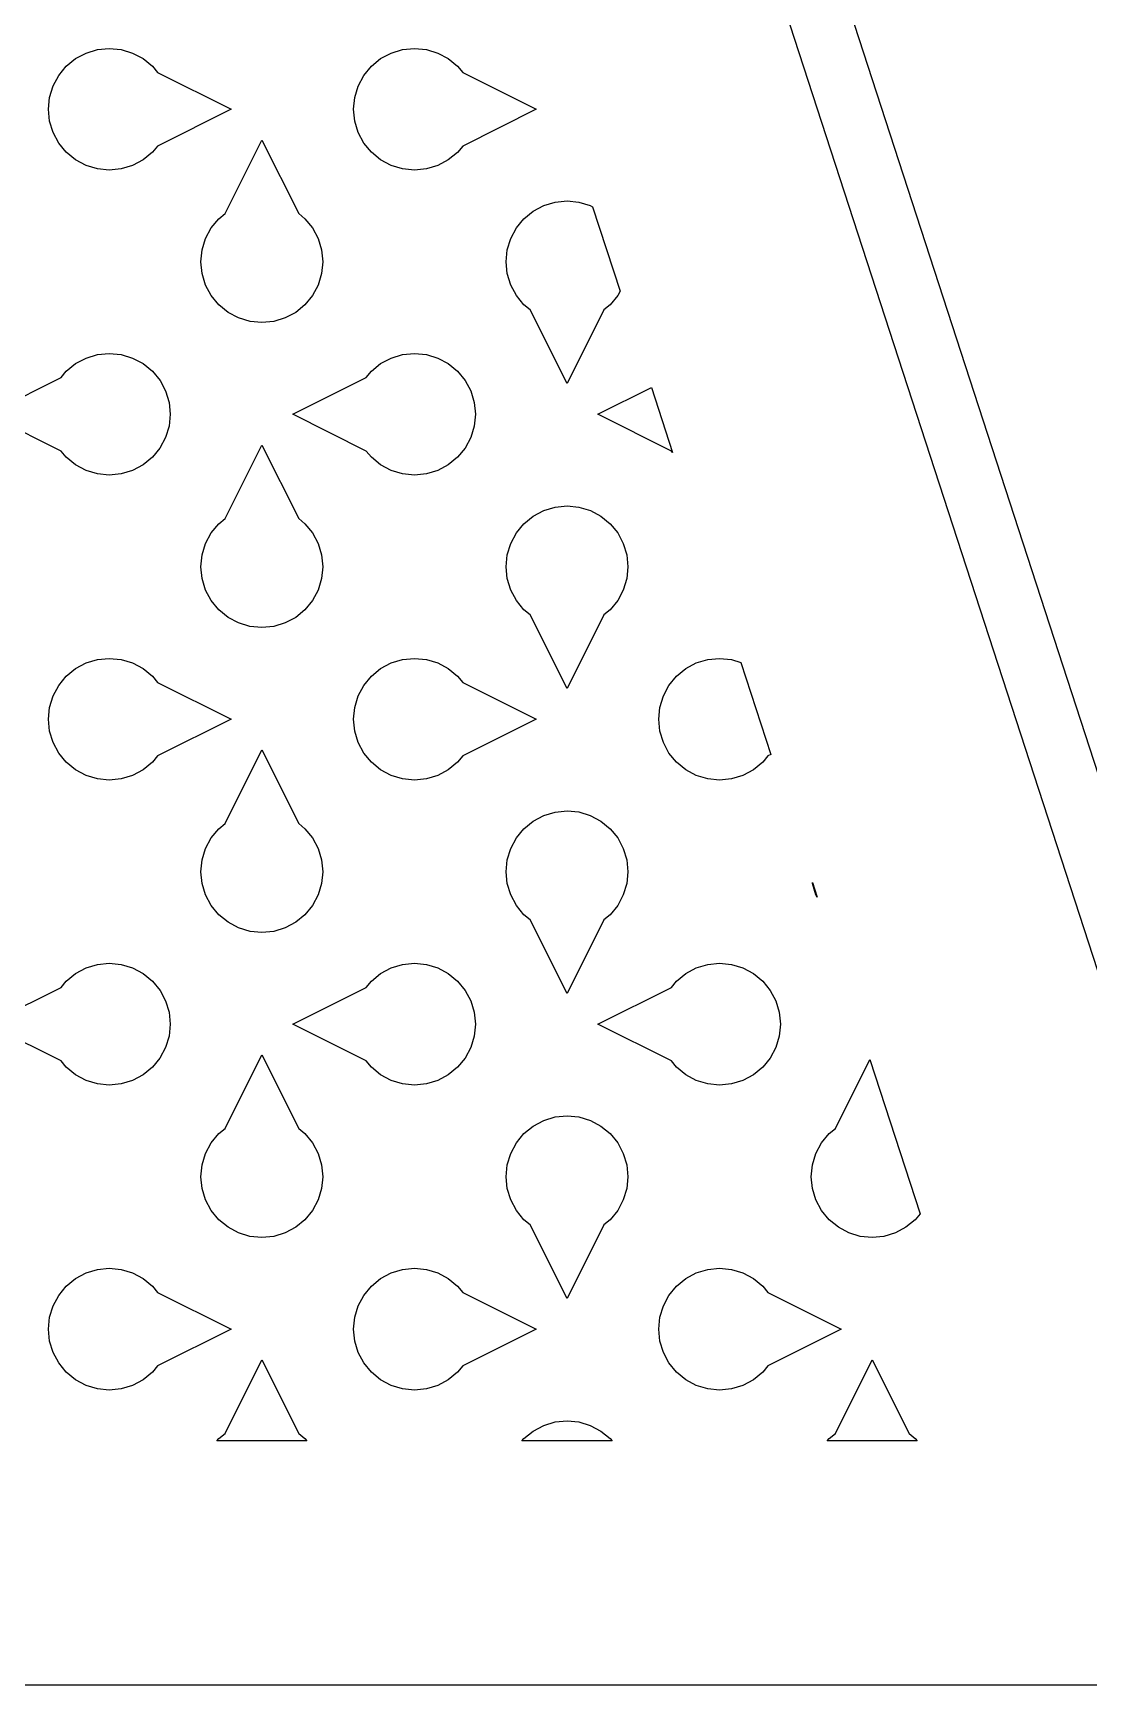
# Model space of a CAD drawing. Header units: metres. Extents: x 20 to 1108, y 20 to 485.
# Drawn here: x 965.9 to 1017.9, y 253.8 to 335.1 of the extents above; entities that cross this region are included whole.
import ezdxf

# ---------------------------------------------------------------- set-up
doc = ezdxf.new("R2010")
doc.units = ezdxf.units.M

msp = doc.modelspace()

# ---------------------------------------------------------------- linework, layer by layer
for p, q in [((1029.7, 253.826), (954.698, 484.652)), ((957.853, 484.652), (1032.85, 253.826)), ((968.035, 333.816), (968.554, 334.093)), ((968.554, 334.093), (969.114, 334.263)), ((969.114, 334.263), (969.698, 334.32)), ((969.698, 334.32), (970.282, 334.263)), ((970.282, 334.263), (970.843, 334.093)), ((970.843, 334.093), (971.361, 333.816)), ((983.035, 333.816), (983.554, 334.092)), ((983.554, 334.092), (984.114, 334.262)), ((984.114, 334.262), (984.698, 334.32)), ((984.698, 334.32), (985.282, 334.263)), ((985.282, 334.263), (985.843, 334.092)), ((985.843, 334.092), (986.361, 333.816)), ((967.208, 332.989), (967.581, 333.443)), ((967.581, 333.443), (968.035, 333.816)), ((971.361, 333.816), (971.815, 333.443)), ((971.815, 333.443), (972.069, 333.135)), ((972.069, 333.135), (975.685, 331.326)), ((982.209, 332.989), (982.581, 333.443)), ((982.581, 333.443), (983.035, 333.816)), ((986.361, 333.816), (986.815, 333.443)), ((986.815, 333.443), (987.069, 333.135)), ((987.069, 333.135), (990.685, 331.326)), ((966.762, 331.911), (966.933, 332.472)), ((966.933, 332.472), (967.208, 332.989)), ((981.762, 331.91), (981.933, 332.471)), ((981.933, 332.471), (982.209, 332.989)), ((966.705, 331.327), (966.762, 331.911)), ((981.705, 331.327), (981.762, 331.91)), ((966.763, 330.742), (966.705, 331.327)), ((966.933, 330.182), (966.763, 330.742)), ((975.685, 331.326), (972.069, 329.518)), ((981.763, 330.741), (981.705, 331.327)), ((981.933, 330.181), (981.763, 330.741)), ((990.685, 331.326), (987.069, 329.518)), ((967.208, 329.663), (966.933, 330.182)), ((982.209, 329.663), (981.933, 330.181)), ((967.581, 329.209), (967.208, 329.663)), ((968.035, 328.837), (967.581, 329.209)), ((971.815, 329.209), (971.361, 328.837)), ((972.069, 329.518), (971.815, 329.209)), ((975.39, 326.197), (977.198, 329.813)), ((977.198, 329.813), (979.007, 326.197)), ((982.581, 329.209), (982.209, 329.663)), ((983.035, 328.836), (982.581, 329.209)), ((986.815, 329.208), (986.361, 328.837)), ((987.069, 329.518), (986.815, 329.208)), ((968.554, 328.561), (968.035, 328.837)), ((969.114, 328.39), (968.554, 328.561)), ((969.698, 328.332), (969.114, 328.39)), ((970.282, 328.391), (969.698, 328.332)), ((970.843, 328.561), (970.282, 328.391)), ((971.361, 328.837), (970.843, 328.561)), ((983.554, 328.56), (983.035, 328.836)), ((984.114, 328.39), (983.554, 328.56)), ((984.698, 328.332), (984.114, 328.39)), ((985.282, 328.39), (984.698, 328.332)), ((985.843, 328.56), (985.282, 328.39)), ((986.361, 328.837), (985.843, 328.56)), ((991.053, 326.592), (991.613, 326.762)), ((991.613, 326.762), (992.198, 326.819)), ((992.198, 326.819), (992.782, 326.763)), ((992.782, 326.763), (993.343, 326.592)), ((974.709, 325.489), (975.081, 325.943)), ((975.081, 325.943), (975.39, 326.197)), ((979.007, 326.197), (979.316, 325.943)), ((979.316, 325.943), (979.689, 325.489)), ((989.708, 325.489), (990.08, 325.943)), ((990.08, 325.943), (990.534, 326.316)), ((990.534, 326.316), (991.053, 326.592)), ((993.343, 326.592), (993.457, 326.531)), ((993.457, 326.531), (994.805, 322.384)), ((974.433, 324.971), (974.709, 325.489)), ((979.689, 325.489), (979.965, 324.971)), ((989.432, 324.971), (989.708, 325.489)), ((974.204, 323.826), (974.262, 324.41)), ((974.262, 324.41), (974.433, 324.971)), ((979.965, 324.971), (980.135, 324.41)), ((980.135, 324.41), (980.192, 323.826)), ((989.204, 323.826), (989.262, 324.41)), ((989.262, 324.41), (989.432, 324.971)), ((974.263, 323.242), (974.204, 323.826)), ((980.192, 323.826), (980.135, 323.242)), ((989.262, 323.242), (989.204, 323.826)), ((974.433, 322.682), (974.263, 323.242)), ((974.708, 322.163), (974.433, 322.682)), ((979.965, 322.682), (979.689, 322.163)), ((980.135, 323.242), (979.965, 322.682)), ((989.432, 322.682), (989.262, 323.242)), ((989.708, 322.163), (989.432, 322.682)), ((975.081, 321.709), (974.708, 322.163)), ((979.689, 322.163), (979.315, 321.709)), ((990.08, 321.709), (989.708, 322.163)), ((994.688, 322.163), (994.315, 321.709)), ((994.805, 322.384), (994.688, 322.163)), ((975.535, 321.337), (975.081, 321.709)), ((976.054, 321.061), (975.535, 321.337)), ((976.614, 320.89), (976.054, 321.061)), ((978.344, 321.061), (977.783, 320.891)), ((978.862, 321.337), (978.344, 321.061)), ((979.315, 321.709), (978.862, 321.337)), ((990.39, 321.455), (990.08, 321.709)), ((992.198, 317.84), (990.39, 321.455)), ((994.007, 321.455), (992.198, 317.84)), ((994.315, 321.709), (994.007, 321.455)), ((977.198, 320.833), (976.614, 320.89)), ((977.783, 320.891), (977.198, 320.833)), ((969.114, 319.262), (969.698, 319.32)), ((969.698, 319.32), (970.282, 319.263)), ((984.114, 319.263), (984.698, 319.32)), ((984.698, 319.32), (985.282, 319.263)), ((967.581, 318.443), (968.035, 318.816)), ((968.035, 318.816), (968.554, 319.092)), ((968.554, 319.092), (969.114, 319.262)), ((970.282, 319.263), (970.843, 319.092)), ((970.843, 319.092), (971.361, 318.816)), ((971.361, 318.816), (971.815, 318.443)), ((982.581, 318.443), (983.035, 318.816)), ((983.035, 318.816), (983.554, 319.093)), ((983.554, 319.093), (984.114, 319.263)), ((985.282, 319.263), (985.843, 319.093)), ((985.843, 319.093), (986.361, 318.817)), ((986.361, 318.817), (986.815, 318.443)), ((963.712, 316.326), (967.327, 318.135)), ((967.327, 318.135), (967.581, 318.443)), ((971.815, 318.443), (972.189, 317.989)), ((972.189, 317.989), (972.464, 317.471)), ((978.712, 316.326), (982.327, 318.135)), ((982.327, 318.135), (982.581, 318.443)), ((986.815, 318.443), (987.188, 317.989)), ((987.188, 317.989), (987.464, 317.472)), ((972.464, 317.471), (972.634, 316.91)), ((972.634, 316.91), (972.691, 316.325)), ((987.464, 317.472), (987.634, 316.911)), ((987.634, 316.911), (987.691, 316.325)), ((993.712, 316.326), (996.346, 317.644)), ((996.346, 317.644), (997.383, 314.451)), ((967.327, 314.518), (963.712, 316.326)), ((972.691, 316.325), (972.635, 315.741)), ((982.327, 314.518), (978.712, 316.326)), ((987.691, 316.325), (987.635, 315.742)), ((997.327, 314.518), (993.712, 316.326)), ((972.635, 315.741), (972.464, 315.181)), ((987.635, 315.742), (987.464, 315.182)), ((967.581, 314.209), (967.327, 314.518)), ((972.188, 314.663), (971.815, 314.209)), ((972.464, 315.181), (972.188, 314.663)), ((975.39, 311.197), (977.198, 314.813)), ((977.198, 314.813), (979.007, 311.197)), ((982.581, 314.209), (982.327, 314.518)), ((987.188, 314.663), (986.815, 314.209)), ((987.464, 315.182), (987.188, 314.663)), ((997.383, 314.451), (997.327, 314.518)), ((968.035, 313.837), (967.581, 314.209)), ((968.554, 313.56), (968.035, 313.837)), ((971.361, 313.837), (970.843, 313.56)), ((971.815, 314.209), (971.361, 313.837)), ((983.035, 313.837), (982.581, 314.209)), ((983.554, 313.561), (983.035, 313.837)), ((986.361, 313.837), (985.843, 313.561)), ((986.815, 314.209), (986.361, 313.837)), ((969.114, 313.39), (968.554, 313.56)), ((969.698, 313.332), (969.114, 313.39)), ((970.282, 313.39), (969.698, 313.332)), ((970.843, 313.56), (970.282, 313.39)), ((984.114, 313.39), (983.554, 313.561)), ((984.698, 313.332), (984.114, 313.39)), ((985.282, 313.391), (984.698, 313.332)), ((985.843, 313.561), (985.282, 313.391)), ((975.081, 310.943), (975.39, 311.197)), ((979.007, 311.197), (979.315, 310.943)), ((990.081, 310.943), (990.535, 311.316)), ((990.535, 311.316), (991.054, 311.592)), ((991.054, 311.592), (991.614, 311.762)), ((991.614, 311.762), (992.199, 311.819)), ((992.199, 311.819), (992.783, 311.763)), ((992.783, 311.763), (993.344, 311.592)), ((993.344, 311.592), (993.861, 311.316)), ((993.861, 311.316), (994.315, 310.943)), ((974.432, 309.971), (974.708, 310.489)), ((974.708, 310.489), (975.081, 310.943)), ((979.315, 310.943), (979.689, 310.489)), ((979.689, 310.489), (979.964, 309.971)), ((989.433, 309.971), (989.709, 310.489)), ((989.709, 310.489), (990.081, 310.943)), ((994.315, 310.943), (994.689, 310.489)), ((994.689, 310.489), (994.965, 309.971)), ((974.262, 309.41), (974.432, 309.971)), ((979.964, 309.971), (980.134, 309.41)), ((989.262, 309.41), (989.433, 309.971)), ((994.965, 309.971), (995.135, 309.41)), ((974.204, 308.826), (974.262, 309.41)), ((974.262, 308.242), (974.204, 308.826)), ((980.134, 309.41), (980.192, 308.826)), ((980.192, 308.826), (980.135, 308.242)), ((989.204, 308.826), (989.262, 309.41)), ((989.263, 308.242), (989.204, 308.826)), ((995.135, 309.41), (995.192, 308.826)), ((995.192, 308.826), (995.135, 308.242)), ((974.432, 307.682), (974.262, 308.242)), ((980.135, 308.242), (979.964, 307.682)), ((989.433, 307.682), (989.263, 308.242)), ((995.135, 308.242), (994.965, 307.682)), ((974.708, 307.163), (974.432, 307.682)), ((975.081, 306.709), (974.708, 307.163)), ((979.688, 307.163), (979.315, 306.709)), ((979.964, 307.682), (979.688, 307.163)), ((989.708, 307.163), (989.433, 307.682)), ((990.081, 306.709), (989.708, 307.163)), ((994.688, 307.163), (994.315, 306.709)), ((994.965, 307.682), (994.688, 307.163)), ((975.535, 306.337), (975.081, 306.709)), ((976.053, 306.061), (975.535, 306.337)), ((978.861, 306.337), (978.343, 306.061)), ((979.315, 306.709), (978.861, 306.337)), ((990.39, 306.455), (990.081, 306.709)), ((992.198, 302.84), (990.39, 306.455)), ((994.007, 306.455), (992.198, 302.84)), ((994.315, 306.709), (994.007, 306.455)), ((976.613, 305.89), (976.053, 306.061)), ((977.197, 305.833), (976.613, 305.89)), ((977.782, 305.891), (977.197, 305.833)), ((978.343, 306.061), (977.782, 305.891)), ((968.035, 303.816), (968.554, 304.093)), ((968.554, 304.093), (969.114, 304.263)), ((969.114, 304.263), (969.698, 304.32)), ((969.698, 304.32), (970.282, 304.263)), ((970.282, 304.263), (970.843, 304.093)), ((970.843, 304.093), (971.361, 303.816)), ((983.035, 303.816), (983.554, 304.092)), ((983.554, 304.092), (984.114, 304.262)), ((984.114, 304.262), (984.698, 304.32)), ((984.698, 304.32), (985.282, 304.263)), ((985.282, 304.263), (985.843, 304.092)), ((985.843, 304.092), (986.361, 303.816)), ((998.035, 303.816), (998.554, 304.093)), ((998.554, 304.093), (999.114, 304.263)), ((999.114, 304.263), (999.698, 304.32)), ((999.698, 304.32), (1000.28, 304.263)), ((1000.28, 304.263), (1000.74, 304.124)), ((1000.74, 304.124), (1002.21, 299.589)), ((967.208, 302.989), (967.581, 303.443)), ((967.581, 303.443), (968.035, 303.816)), ((971.361, 303.816), (971.815, 303.443)), ((971.815, 303.443), (972.069, 303.135)), ((972.069, 303.135), (975.685, 301.326)), ((982.209, 302.989), (982.581, 303.443)), ((982.581, 303.443), (983.035, 303.816)), ((986.361, 303.816), (986.815, 303.443)), ((986.815, 303.443), (987.069, 303.135)), ((987.069, 303.135), (990.685, 301.326)), ((997.208, 302.989), (997.581, 303.443)), ((997.581, 303.443), (998.035, 303.816)), ((966.762, 301.911), (966.933, 302.472)), ((966.933, 302.472), (967.208, 302.989)), ((981.762, 301.91), (981.933, 302.471)), ((981.933, 302.471), (982.209, 302.989)), ((996.762, 301.911), (996.933, 302.472)), ((996.933, 302.472), (997.208, 302.989)), ((966.705, 301.327), (966.762, 301.911)), ((981.705, 301.327), (981.762, 301.91)), ((996.705, 301.327), (996.762, 301.911)), ((966.763, 300.742), (966.705, 301.327)), ((966.933, 300.182), (966.763, 300.742)), ((975.685, 301.326), (972.069, 299.518)), ((981.763, 300.741), (981.705, 301.327)), ((981.933, 300.181), (981.763, 300.741)), ((990.685, 301.326), (987.069, 299.518)), ((996.763, 300.742), (996.705, 301.327)), ((996.933, 300.182), (996.763, 300.742)), ((967.208, 299.663), (966.933, 300.182)), ((982.209, 299.663), (981.933, 300.181)), ((997.208, 299.663), (996.933, 300.182)), ((967.581, 299.209), (967.208, 299.663)), ((968.035, 298.837), (967.581, 299.209)), ((971.815, 299.209), (971.361, 298.837)), ((972.069, 299.518), (971.815, 299.209)), ((975.39, 296.197), (977.198, 299.813)), ((977.198, 299.813), (979.007, 296.197)), ((982.581, 299.209), (982.209, 299.663)), ((983.035, 298.836), (982.581, 299.209)), ((986.815, 299.208), (986.361, 298.837)), ((987.069, 299.518), (986.815, 299.208)), ((997.581, 299.209), (997.208, 299.663)), ((998.035, 298.837), (997.581, 299.209)), ((1001.82, 299.209), (1001.36, 298.837)), ((1002.07, 299.518), (1001.82, 299.209)), ((1002.21, 299.589), (1002.07, 299.518)), ((968.554, 298.561), (968.035, 298.837)), ((969.114, 298.39), (968.554, 298.561)), ((969.698, 298.332), (969.114, 298.39)), ((970.282, 298.391), (969.698, 298.332)), ((970.843, 298.561), (970.282, 298.391)), ((971.361, 298.837), (970.843, 298.561)), ((983.554, 298.56), (983.035, 298.836)), ((984.114, 298.39), (983.554, 298.56)), ((984.698, 298.332), (984.114, 298.39)), ((985.282, 298.39), (984.698, 298.332)), ((985.843, 298.56), (985.282, 298.39)), ((986.361, 298.837), (985.843, 298.56)), ((998.554, 298.561), (998.035, 298.837)), ((999.114, 298.39), (998.554, 298.561)), ((999.698, 298.332), (999.114, 298.39)), ((1000.28, 298.391), (999.698, 298.332)), ((1000.84, 298.561), (1000.28, 298.391)), ((1001.36, 298.837), (1000.84, 298.561)), ((990.534, 296.316), (991.053, 296.592)), ((991.053, 296.592), (991.613, 296.762)), ((991.613, 296.762), (992.198, 296.819)), ((992.198, 296.819), (992.782, 296.763)), ((992.782, 296.763), (993.343, 296.592)), ((993.343, 296.592), (993.861, 296.316)), ((974.709, 295.489), (975.081, 295.943)), ((975.081, 295.943), (975.39, 296.197)), ((979.007, 296.197), (979.316, 295.943)), ((979.316, 295.943), (979.689, 295.489)), ((989.708, 295.489), (990.08, 295.943)), ((990.08, 295.943), (990.534, 296.316)), ((993.861, 296.316), (994.315, 295.943)), ((994.315, 295.943), (994.689, 295.489)), ((974.262, 294.41), (974.433, 294.971)), ((974.433, 294.971), (974.709, 295.489)), ((979.689, 295.489), (979.965, 294.971)), ((979.965, 294.971), (980.135, 294.41)), ((989.262, 294.41), (989.432, 294.971)), ((989.432, 294.971), (989.708, 295.489)), ((994.689, 295.489), (994.964, 294.971)), ((994.964, 294.971), (995.134, 294.41)), ((974.204, 293.826), (974.262, 294.41)), ((980.135, 294.41), (980.192, 293.826)), ((989.204, 293.826), (989.262, 294.41)), ((995.134, 294.41), (995.192, 293.826)), ((974.263, 293.242), (974.204, 293.826)), ((980.192, 293.826), (980.135, 293.242)), ((989.262, 293.242), (989.204, 293.826)), ((995.192, 293.826), (995.135, 293.242)), ((974.433, 292.682), (974.263, 293.242)), ((974.708, 292.163), (974.433, 292.682)), ((979.965, 292.682), (979.689, 292.163)), ((980.135, 293.242), (979.965, 292.682)), ((989.432, 292.682), (989.262, 293.242)), ((989.708, 292.163), (989.432, 292.682)), ((994.964, 292.682), (994.688, 292.163)), ((995.135, 293.242), (994.964, 292.682)), ((1004.26, 293.242), (1004.26, 293.291)), ((1004.26, 293.291), (1004.49, 292.568)), ((1004.43, 292.682), (1004.26, 293.242)), ((1004.49, 292.568), (1004.43, 292.682)), ((975.081, 291.709), (974.708, 292.163)), ((975.535, 291.337), (975.081, 291.709)), ((979.315, 291.709), (978.862, 291.337)), ((979.689, 292.163), (979.315, 291.709)), ((990.08, 291.709), (989.708, 292.163)), ((990.39, 291.455), (990.08, 291.709)), ((994.315, 291.709), (994.007, 291.455)), ((994.688, 292.163), (994.315, 291.709)), ((976.054, 291.061), (975.535, 291.337)), ((976.614, 290.89), (976.054, 291.061)), ((977.198, 290.833), (976.614, 290.89)), ((977.783, 290.891), (977.198, 290.833)), ((978.344, 291.061), (977.783, 290.891)), ((978.862, 291.337), (978.344, 291.061)), ((992.198, 287.84), (990.39, 291.455)), ((994.007, 291.455), (992.198, 287.84)), ((968.554, 289.092), (969.114, 289.262)), ((969.114, 289.262), (969.698, 289.32)), ((969.698, 289.32), (970.282, 289.263)), ((970.282, 289.263), (970.843, 289.092)), ((983.554, 289.093), (984.114, 289.263)), ((984.114, 289.263), (984.698, 289.32)), ((984.698, 289.32), (985.282, 289.263)), ((985.282, 289.263), (985.843, 289.093)), ((998.554, 289.092), (999.114, 289.262)), ((999.114, 289.262), (999.698, 289.32)), ((999.698, 289.32), (1000.28, 289.263)), ((1000.28, 289.263), (1000.84, 289.092)), ((967.327, 288.135), (967.581, 288.443)), ((967.581, 288.443), (968.035, 288.816)), ((968.035, 288.816), (968.554, 289.092)), ((970.843, 289.092), (971.361, 288.816)), ((971.361, 288.816), (971.815, 288.443)), ((971.815, 288.443), (972.189, 287.989)), ((982.327, 288.135), (982.581, 288.443)), ((982.581, 288.443), (983.035, 288.816)), ((983.035, 288.816), (983.554, 289.093)), ((985.843, 289.093), (986.361, 288.817)), ((986.361, 288.817), (986.815, 288.443)), ((986.815, 288.443), (987.188, 287.989)), ((997.327, 288.135), (997.581, 288.443)), ((997.581, 288.443), (998.035, 288.816)), ((998.035, 288.816), (998.554, 289.092)), ((1000.84, 289.092), (1001.36, 288.816)), ((1001.36, 288.816), (1001.82, 288.443)), ((1001.82, 288.443), (1002.19, 287.989)), ((963.712, 286.326), (967.327, 288.135)), ((972.189, 287.989), (972.464, 287.471)), ((978.712, 286.326), (982.327, 288.135)), ((987.188, 287.989), (987.464, 287.472)), ((993.712, 286.326), (997.327, 288.135)), ((1002.19, 287.989), (1002.46, 287.471)), ((972.464, 287.471), (972.634, 286.91)), ((972.634, 286.91), (972.691, 286.325)), ((987.464, 287.472), (987.634, 286.911)), ((987.634, 286.911), (987.691, 286.325)), ((1002.46, 287.471), (1002.63, 286.91)), ((1002.63, 286.91), (1002.69, 286.325)), ((967.327, 284.518), (963.712, 286.326)), ((972.691, 286.325), (972.635, 285.741)), ((982.327, 284.518), (978.712, 286.326)), ((987.691, 286.325), (987.635, 285.742)), ((997.327, 284.518), (993.712, 286.326)), ((1002.69, 286.325), (1002.63, 285.741)), ((972.635, 285.741), (972.464, 285.181)), ((987.635, 285.742), (987.464, 285.182)), ((1002.63, 285.741), (1002.46, 285.181)), ((967.581, 284.209), (967.327, 284.518)), ((972.188, 284.663), (971.815, 284.209)), ((972.464, 285.181), (972.188, 284.663)), ((975.39, 281.197), (977.198, 284.813)), ((977.198, 284.813), (979.007, 281.197)), ((982.581, 284.209), (982.327, 284.518)), ((987.188, 284.663), (986.815, 284.209)), ((987.464, 285.182), (987.188, 284.663)), ((997.581, 284.209), (997.327, 284.518)), ((1002.19, 284.663), (1001.82, 284.209)), ((1002.46, 285.181), (1002.19, 284.663)), ((1005.39, 281.197), (1007.09, 284.588)), ((1007.09, 284.588), (1009.55, 276.998)), ((968.035, 283.837), (967.581, 284.209)), ((968.554, 283.56), (968.035, 283.837)), ((971.361, 283.837), (970.843, 283.56)), ((971.815, 284.209), (971.361, 283.837)), ((983.035, 283.837), (982.581, 284.209)), ((983.554, 283.561), (983.035, 283.837)), ((986.361, 283.837), (985.843, 283.561)), ((986.815, 284.209), (986.361, 283.837)), ((998.035, 283.837), (997.581, 284.209)), ((998.554, 283.56), (998.035, 283.837)), ((1001.36, 283.837), (1000.84, 283.56)), ((1001.82, 284.209), (1001.36, 283.837)), ((969.114, 283.39), (968.554, 283.56)), ((969.698, 283.332), (969.114, 283.39)), ((970.282, 283.39), (969.698, 283.332)), ((970.843, 283.56), (970.282, 283.39)), ((984.114, 283.39), (983.554, 283.561)), ((984.698, 283.332), (984.114, 283.39)), ((985.282, 283.391), (984.698, 283.332)), ((985.843, 283.561), (985.282, 283.391)), ((999.114, 283.39), (998.554, 283.56)), ((999.698, 283.332), (999.114, 283.39)), ((1000.28, 283.39), (999.698, 283.332)), ((1000.84, 283.56), (1000.28, 283.39)), ((975.081, 280.943), (975.39, 281.197)), ((979.007, 281.197), (979.315, 280.943)), ((990.081, 280.943), (990.535, 281.316)), ((990.535, 281.316), (991.054, 281.592)), ((991.054, 281.592), (991.614, 281.762)), ((991.614, 281.762), (992.199, 281.819)), ((992.199, 281.819), (992.783, 281.763)), ((992.783, 281.763), (993.344, 281.592)), ((993.344, 281.592), (993.861, 281.316)), ((993.861, 281.316), (994.315, 280.943)), ((1005.08, 280.943), (1005.39, 281.197)), ((974.432, 279.971), (974.708, 280.489)), ((974.708, 280.489), (975.081, 280.943)), ((979.315, 280.943), (979.689, 280.489)), ((979.689, 280.489), (979.964, 279.971)), ((989.433, 279.971), (989.709, 280.489)), ((989.709, 280.489), (990.081, 280.943)), ((994.315, 280.943), (994.689, 280.489)), ((994.689, 280.489), (994.965, 279.971)), ((1004.43, 279.971), (1004.71, 280.489)), ((1004.71, 280.489), (1005.08, 280.943)), ((974.262, 279.41), (974.432, 279.971)), ((979.964, 279.971), (980.134, 279.41)), ((989.262, 279.41), (989.433, 279.971)), ((994.965, 279.971), (995.135, 279.41)), ((1004.26, 279.41), (1004.43, 279.971)), ((974.204, 278.826), (974.262, 279.41)), ((974.262, 278.242), (974.204, 278.826)), ((980.134, 279.41), (980.192, 278.826)), ((980.192, 278.826), (980.135, 278.242)), ((989.204, 278.826), (989.262, 279.41)), ((989.263, 278.242), (989.204, 278.826)), ((995.135, 279.41), (995.192, 278.826)), ((995.192, 278.826), (995.135, 278.242)), ((1004.2, 278.826), (1004.26, 279.41)), ((1004.26, 278.242), (1004.2, 278.826)), ((974.432, 277.682), (974.262, 278.242)), ((980.135, 278.242), (979.964, 277.682)), ((989.433, 277.682), (989.263, 278.242)), ((995.135, 278.242), (994.965, 277.682)), ((1004.43, 277.682), (1004.26, 278.242)), ((974.708, 277.163), (974.432, 277.682)), ((975.081, 276.709), (974.708, 277.163)), ((979.688, 277.163), (979.315, 276.709)), ((979.964, 277.682), (979.688, 277.163)), ((989.708, 277.163), (989.433, 277.682)), ((990.081, 276.709), (989.708, 277.163)), ((994.688, 277.163), (994.315, 276.709)), ((994.965, 277.682), (994.688, 277.163)), ((1004.71, 277.163), (1004.43, 277.682)), ((1005.08, 276.709), (1004.71, 277.163)), ((975.535, 276.337), (975.081, 276.709)), ((976.053, 276.061), (975.535, 276.337)), ((978.861, 276.337), (978.343, 276.061)), ((979.315, 276.709), (978.861, 276.337)), ((990.39, 276.455), (990.081, 276.709)), ((992.198, 272.84), (990.39, 276.455)), ((994.007, 276.455), (992.198, 272.84)), ((994.315, 276.709), (994.007, 276.455)), ((1005.54, 276.337), (1005.08, 276.709)), ((1006.05, 276.061), (1005.54, 276.337)), ((1008.86, 276.337), (1008.34, 276.061)), ((1009.32, 276.709), (1008.86, 276.337)), ((1009.55, 276.998), (1009.32, 276.709)), ((976.613, 275.89), (976.053, 276.061)), ((977.197, 275.833), (976.613, 275.89)), ((977.782, 275.891), (977.197, 275.833)), ((978.343, 276.061), (977.782, 275.891)), ((1006.61, 275.89), (1006.05, 276.061)), ((1007.2, 275.833), (1006.61, 275.89)), ((1007.78, 275.891), (1007.2, 275.833)), ((1008.34, 276.061), (1007.78, 275.891)), ((967.581, 273.443), (968.035, 273.816)), ((968.035, 273.816), (968.554, 274.093)), ((968.554, 274.093), (969.114, 274.263)), ((969.114, 274.263), (969.698, 274.32)), ((969.698, 274.32), (970.282, 274.263)), ((970.282, 274.263), (970.843, 274.093)), ((970.843, 274.093), (971.361, 273.816)), ((971.361, 273.816), (971.815, 273.443)), ((982.581, 273.443), (983.035, 273.816)), ((983.035, 273.816), (983.554, 274.092)), ((983.554, 274.092), (984.114, 274.262)), ((984.114, 274.262), (984.698, 274.32)), ((984.698, 274.32), (985.282, 274.263)), ((985.282, 274.263), (985.843, 274.092)), ((985.843, 274.092), (986.361, 273.816)), ((986.361, 273.816), (986.815, 273.443)), ((997.581, 273.443), (998.035, 273.816)), ((998.035, 273.816), (998.554, 274.093)), ((998.554, 274.093), (999.114, 274.263)), ((999.114, 274.263), (999.698, 274.32)), ((999.698, 274.32), (1000.28, 274.263)), ((1000.28, 274.263), (1000.84, 274.093)), ((1000.84, 274.093), (1001.36, 273.816)), ((1001.36, 273.816), (1001.82, 273.443)), ((967.208, 272.989), (967.581, 273.443)), ((971.815, 273.443), (972.069, 273.135)), ((972.069, 273.135), (975.685, 271.326)), ((982.209, 272.989), (982.581, 273.443)), ((986.815, 273.443), (987.069, 273.135)), ((987.069, 273.135), (990.685, 271.326)), ((997.208, 272.989), (997.581, 273.443)), ((1001.82, 273.443), (1002.07, 273.135)), ((1002.07, 273.135), (1005.68, 271.326)), ((966.762, 271.911), (966.933, 272.472)), ((966.933, 272.472), (967.208, 272.989)), ((981.762, 271.91), (981.933, 272.471)), ((981.933, 272.471), (982.209, 272.989)), ((996.762, 271.911), (996.933, 272.472)), ((996.933, 272.472), (997.208, 272.989)), ((966.705, 271.327), (966.762, 271.911)), ((981.705, 271.327), (981.762, 271.91)), ((996.705, 271.327), (996.762, 271.911)), ((966.763, 270.742), (966.705, 271.327)), ((966.933, 270.182), (966.763, 270.742)), ((975.685, 271.326), (972.069, 269.518)), ((981.763, 270.741), (981.705, 271.327)), ((981.933, 270.181), (981.763, 270.741)), ((990.685, 271.326), (987.069, 269.518)), ((996.763, 270.742), (996.705, 271.327)), ((996.933, 270.182), (996.763, 270.742)), ((1005.68, 271.326), (1002.07, 269.518)), ((967.208, 269.663), (966.933, 270.182)), ((975.39, 266.197), (977.198, 269.813)), ((977.198, 269.813), (979.007, 266.197)), ((982.209, 269.663), (981.933, 270.181)), ((997.208, 269.663), (996.933, 270.182)), ((1005.39, 266.197), (1007.2, 269.813)), ((1007.2, 269.813), (1009.01, 266.197)), ((967.581, 269.209), (967.208, 269.663)), ((968.035, 268.837), (967.581, 269.209)), ((971.815, 269.209), (971.361, 268.837)), ((972.069, 269.518), (971.815, 269.209)), ((982.581, 269.209), (982.209, 269.663)), ((983.035, 268.836), (982.581, 269.209)), ((986.815, 269.208), (986.361, 268.837)), ((987.069, 269.518), (986.815, 269.208)), ((997.581, 269.209), (997.208, 269.663)), ((998.035, 268.837), (997.581, 269.209)), ((1001.82, 269.209), (1001.36, 268.837)), ((1002.07, 269.518), (1001.82, 269.209)), ((968.554, 268.561), (968.035, 268.837)), ((969.114, 268.39), (968.554, 268.561)), ((969.698, 268.332), (969.114, 268.39)), ((970.282, 268.391), (969.698, 268.332)), ((970.843, 268.561), (970.282, 268.391)), ((971.361, 268.837), (970.843, 268.561)), ((983.554, 268.56), (983.035, 268.836)), ((984.114, 268.39), (983.554, 268.56)), ((984.698, 268.332), (984.114, 268.39)), ((985.282, 268.39), (984.698, 268.332)), ((985.843, 268.56), (985.282, 268.39)), ((986.361, 268.837), (985.843, 268.56)), ((998.554, 268.561), (998.035, 268.837)), ((999.114, 268.39), (998.554, 268.561)), ((999.698, 268.332), (999.114, 268.39)), ((1000.28, 268.391), (999.698, 268.332)), ((1000.84, 268.561), (1000.28, 268.391)), ((1001.36, 268.837), (1000.84, 268.561)), ((990.534, 266.316), (991.053, 266.592)), ((991.053, 266.592), (991.613, 266.762)), ((991.613, 266.762), (992.198, 266.819)), ((992.198, 266.819), (992.782, 266.763)), ((992.782, 266.763), (993.343, 266.592)), ((993.343, 266.592), (993.861, 266.316)), ((974.985, 265.826), (975.081, 265.943)), ((979.412, 265.826), (974.985, 265.826)), ((975.081, 265.943), (975.39, 266.197)), ((979.007, 266.197), (979.316, 265.943)), ((979.316, 265.943), (979.412, 265.826)), ((989.984, 265.826), (990.08, 265.943)), ((994.411, 265.826), (989.984, 265.826)), ((990.08, 265.943), (990.534, 266.316)), ((993.861, 266.316), (994.315, 265.943)), ((994.315, 265.943), (994.411, 265.826)), ((1004.99, 265.826), (1005.08, 265.943)), ((1009.41, 265.826), (1004.99, 265.826)), ((1005.08, 265.943), (1005.39, 266.197)), ((1009.01, 266.197), (1009.32, 265.943)), ((1009.32, 265.943), (1009.41, 265.826)), ((879.698, 253.826), (1029.7, 253.826))]:
    msp.add_line(p, q)

doc.saveas('drawing.dxf')
